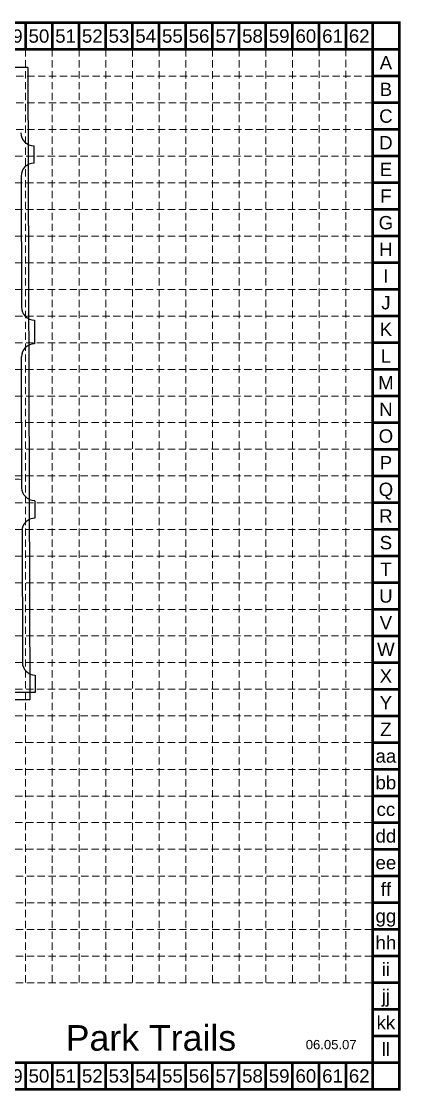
# Model space of a CAD drawing. Header units: inches. Extents: x 10366 to 13014, y 6273 to 7929.
# Drawn here: x 12427 to 13014, y 6273 to 7929 of the extents above; entities that cross this region are included whole.
import ezdxf
from ezdxf.enums import TextEntityAlignment as Align

# ---------------------------------------------------------------- set-up
doc = ezdxf.new("R2010")
doc.units = ezdxf.units.IN
doc.header["$MEASUREMENT"] = 0
doc.linetypes.add('HIDDEN', pattern=[0.375, 0.25, -0.125])
for name, color, linetype in [('1PVMT', 4, 'Continuous'), ('1ROW', 3, 'Continuous'), ('BASE', 7, 'Continuous'), ('grid', 254, 'HIDDEN')]:
    doc.layers.add(name, color=color, linetype=linetype)
doc.styles.get("Standard").update_dxf_attribs({"font": 'ARIAL.TTF'})

msp = doc.modelspace()

# ---------------------------------------------------------------- linework, layer by layer
at = {"color": 254, "const_width": 1.23}
msp.add_lwpolyline([(12408.4, 7220.4), (12427.9, 7220)], dxfattribs=at)
at = {"layer": '1PVMT', "color": 250, "ltscale": 0.5}
for p, q in [((12446.6, 7736.7), (12446.6, 7709.7)), ((12447.2, 7466.7), (12447.3, 7429.7)), ((12447.9, 7186.7), (12448, 7159.7)), ((12448.6, 6916.7), (12448.7, 6889.7))]:
    msp.add_line(p, q, dxfattribs=at)
at = {"layer": '1PVMT', "color": 250}
for p, q in [((12426.7, 7689.6), (12427.2, 7486.7)), ((12448.7, 6889.7), (12341.9, 6889.4))]:
    msp.add_line(p, q, dxfattribs=at)
for points in [[(12447.9, 7186.7, -0.414213), (12427.9, 7206.7), (12427.4, 7409.7)], [(12448, 7159.7), (12448, 7159.7, 0.414214), (12428.1, 7139.7), (12428.6, 6936.7, 0.414213), (12448.6, 6916.7)]]:
    msp.add_lwpolyline(points, format="xyb", dxfattribs=at)
for centre, start, end in [((12446.5, 7756.7), 180.1445, 270.1446), ((12446.7, 7689.7), 90.1446, 180.1445), ((12447.2, 7486.7), 180.1445, 270.1445), ((12447.4, 7409.7), 90.1445, 180.1445)]:
    msp.add_arc(centre, 20, start, end, dxfattribs=at)
at = {"layer": '1ROW', "color": 250, "ltscale": 0.5}
msp.add_line((12437.2, 7857.9), (12440.1, 6878.2), dxfattribs=at)
at = {"layer": '1ROW', "color": 250}
msp.add_line((12440.1, 6878.2), (12341.9, 6877.9), dxfattribs=at)
at = {"layer": '1ROW', "color": 250, "ltscale": 0.5}
msp.add_lwpolyline([(12437.2, 7857.9), (12387.2, 7857.7)], dxfattribs=at)
at = {"layer": 'BASE', "color": 9}
msp.add_line((12970.7, 7886), (12970.7, 6316.2), dxfattribs=at)
at = {"layer": 'BASE', "const_width": 4.13}
for points in [[(10368.1, 6274.9), (13012, 6274.9), (13012, 7927.3), (10368.1, 7927.3)], [(10409.4, 6316.2), (12970.7, 6316.2), (12970.7, 7886), (10409.4, 7886)]]:
    msp.add_lwpolyline(points, close=True, dxfattribs=at)
for points in [[(12433.6, 7886), (12433.6, 7927.3)], [(12474.9, 7886), (12474.9, 7927.3)], [(12516.3, 7886), (12516.3, 7927.3)], [(12557.6, 7886), (12557.6, 7927.3)], [(12598.9, 7886), (12598.9, 7927.3)], [(12640.2, 7886), (12640.2, 7927.3)], [(12681.5, 7886), (12681.5, 7927.3)], [(12722.8, 7886), (12722.8, 7927.3)], [(12764.1, 7886), (12764.1, 7927.3)], [(12805.4, 7886), (12805.4, 7927.3)], [(12846.7, 7886), (12846.7, 7927.3)], [(12888, 7886), (12888, 7927.3)], [(12929.4, 7886), (12929.4, 7927.3)], [(12970.7, 7886), (12970.7, 7927.3)], [(13012, 7886), (13012, 7927.3)], [(13012, 7886), (12970.7, 7886)], [(13012, 7844.7), (12970.7, 7844.7)], [(13012, 7803.4), (12970.7, 7803.4)], [(13012, 7762.1), (12970.7, 7762.1)], [(13012, 7720.8), (12970.7, 7720.8)], [(13012, 7679.5), (12970.7, 7679.5)], [(13012, 7638.2), (12970.7, 7638.2)], [(13012, 7596.8), (12970.7, 7596.8)], [(13012, 7555.5), (12970.7, 7555.5)], [(13012, 7514.2), (12970.7, 7514.2)], [(13012, 7472.9), (12970.7, 7472.9)], [(13012, 7431.6), (12970.7, 7431.6)], [(13012, 7390.3), (12970.7, 7390.3)], [(13012, 7349), (12970.7, 7349)], [(13012, 7307.7), (12970.7, 7307.7)], [(13012, 7266.4), (12970.7, 7266.4)], [(13012, 7225.1), (12970.7, 7225.1)], [(13012, 7183.7), (12970.7, 7183.7)], [(13012, 7142.4), (12970.7, 7142.4)], [(13012, 7101.1), (12970.7, 7101.1)], [(13012, 7059.8), (12970.7, 7059.8)], [(13012, 7018.5), (12970.7, 7018.5)], [(13012, 6977.2), (12970.7, 6977.2)], [(13012, 6935.9), (12970.7, 6935.9)], [(13012, 6894.6), (12970.7, 6894.6)], [(13012, 6853.3), (12970.7, 6853.3)], [(13012, 6812), (12970.7, 6812)], [(13012, 6770.6), (12970.7, 6770.6)], [(13012, 6729.3), (12970.7, 6729.3)], [(13012, 6688), (12970.7, 6688)], [(13012, 6646.7), (12970.7, 6646.7)], [(13012, 6605.4), (12970.7, 6605.4)], [(13012, 6564.1), (12970.7, 6564.1)], [(13012, 6522.8), (12970.7, 6522.8)], [(13012, 6481.5), (12970.7, 6481.5)], [(13012, 6440.2), (12970.7, 6440.2)], [(13012, 6398.9), (12970.7, 6398.9)], [(13012, 6357.5), (12970.7, 6357.5)], [(12433.6, 6274.9), (12433.6, 6316.2)], [(12474.9, 6274.9), (12474.9, 6316.2)], [(12516.3, 6274.9), (12516.3, 6316.2)], [(12557.6, 6274.9), (12557.6, 6316.2)], [(12598.9, 6274.9), (12598.9, 6316.2)], [(12640.2, 6274.9), (12640.2, 6316.2)], [(12681.5, 6274.9), (12681.5, 6316.2)], [(12722.8, 6274.9), (12722.8, 6316.2)], [(12764.1, 6274.9), (12764.1, 6316.2)], [(12805.4, 6274.9), (12805.4, 6316.2)], [(12846.7, 6274.9), (12846.7, 6316.2)], [(12888, 6274.9), (12888, 6316.2)], [(12929.4, 6274.9), (12929.4, 6316.2)], [(13012, 6316.2), (12970.7, 6316.2)], [(12970.7, 6274.9), (12970.7, 6316.2)]]:
    msp.add_lwpolyline(points, dxfattribs=at)
at = {"layer": 'grid', "color": 252, "linetype": 'HIDDEN', "lineweight": 0, "ltscale": 45}
for p, q in [((12433.6, 7886), (12433.6, 6440)), ((12474.9, 7886), (12474.9, 6440)), ((12516.3, 7886), (12516.3, 6440)), ((12557.6, 7886), (12557.6, 6440)), ((12598.9, 7886), (12598.9, 6440)), ((12640.2, 7886), (12640.2, 6440)), ((12681.5, 7886), (12681.5, 6440)), ((12722.8, 7886), (12722.8, 6440)), ((12764.1, 7886), (12764.1, 6440)), ((12805.4, 7886), (12805.4, 6440)), ((12846.7, 7886), (12846.7, 6440)), ((12888, 7886.7), (12888, 6440)), ((12929.3, 7886.7), (12929.3, 6440)), ((10411, 7844.6), (12972.2, 7844.6)), ((10411, 7803.3), (12972.2, 7803.3)), ((10411, 7762), (12972.2, 7762)), ((10409.4, 7720.8), (12970.7, 7720.8)), ((10409.4, 7679.5), (12970.7, 7679.5)), ((10409.4, 7638.2), (12970.7, 7638.2)), ((10409.4, 7596.8), (12970.7, 7596.8)), ((10409.4, 7555.5), (12970.7, 7555.5)), ((10409.4, 7514.2), (12970.7, 7514.2)), ((10409.4, 7472.9), (12970.7, 7472.9)), ((10409.4, 7431.6), (12970.7, 7431.6)), ((10409.4, 7390.3), (12970.7, 7390.3)), ((10409.4, 7349), (12970.7, 7349)), ((10409.4, 7307.7), (12970.7, 7307.7)), ((10409.4, 7266.4), (12970.7, 7266.4)), ((10409.4, 7225.1), (12970.7, 7225.1)), ((10409.4, 7183.7), (12970.7, 7183.7)), ((10409.4, 7142.4), (12970.7, 7142.4)), ((10409.4, 7101.1), (12970.7, 7101.1)), ((10409.4, 7059.8), (12970.7, 7059.8)), ((10409.4, 7018.5), (12970.7, 7018.5)), ((10409.4, 6977.2), (12970.7, 6977.2)), ((10409.4, 6935.9), (12970.7, 6935.9)), ((10409.4, 6894.6), (12970.7, 6894.6)), ((10409.4, 6853.3), (12970.7, 6853.3)), ((10409.4, 6812), (12970.7, 6812)), ((10409.4, 6770.6), (12970.7, 6770.6)), ((10409.4, 6729.3), (12970.7, 6729.3)), ((10409.4, 6688), (12970.7, 6688)), ((10409.4, 6646.7), (12970.7, 6646.7)), ((10410.4, 6605.2), (12971.6, 6605.2)), ((10410.4, 6563.9), (12971.6, 6563.9)), ((10410.4, 6522.6), (12971.6, 6522.6)), ((10410.4, 6481.3), (12971.6, 6481.3)), ((10410.4, 6440), (12971.6, 6440))]:
    msp.add_line(p, q, dxfattribs=at)

# ---------------------------------------------------------------- texts
at = {"insert": (12495.7, 6374.3), "char_height": 1.322, "width": 850.931, "attachment_point": 1}
msp.add_mtext('{\\H29.9x;Park Trails}', dxfattribs=at)
at = {"layer": 'BASE'}
for s, height, p in [('49', 20.66, (12413, 7906.7)), ('50', 20.66, (12454.3, 7906.7)), ('51', 20.66, (12495.6, 7906.7)), ('52', 20.66, (12536.9, 7906.7)), ('53', 20.66, (12578.2, 7906.7)), ('54', 20.66, (12619.5, 7906.7)), ('55', 20.66, (12660.8, 7906.7)), ('56', 20.66, (12702.1, 7906.7)), ('57', 20.66, (12743.5, 7906.7)), ('58', 20.66, (12784.8, 7906.7)), ('59', 20.66, (12826.1, 7906.7)), ('60', 20.66, (12867.4, 7906.7)), ('61', 20.66, (12908.7, 7906.7)), ('62', 20.66, (12950, 7906.7)), ('A', 20.7, (12991.3, 7865.4)), ('B', 20.7, (12991.3, 7824.1)), ('C', 20.7, (12991.3, 7782.7)), ('D', 20.7, (12991.3, 7741.4)), ('E', 20.7, (12991.3, 7700.1)), ('F', 20.7, (12991.3, 7658.8)), ('G', 20.7, (12991.3, 7617.5)), ('H', 20.7, (12991.3, 7576.2)), ('I', 20.7, (12991.3, 7534.9)), ('J', 20.7, (12991.3, 7493.6)), ('K', 20.7, (12991.3, 7452.3)), ('L', 20.7, (12991.3, 7411)), ('M', 20.7, (12991.3, 7369.6)), ('N', 20.7, (12991.3, 7328.3)), ('O', 20.7, (12991.3, 7287)), ('P', 20.7, (12991.3, 7245.7)), ('Q', 20.7, (12991.3, 7204.4)), ('R', 20.7, (12991.3, 7163.1)), ('S', 20.7, (12991.3, 7121.8)), ('T', 20.7, (12991.3, 7080.5)), ('U', 20.7, (12991.3, 7039.2)), ('V', 20.7, (12991.3, 6997.9)), ('W', 20.7, (12991.3, 6956.5)), ('X', 20.7, (12991.3, 6915.2)), ('Y', 20.7, (12991.3, 6873.9)), ('Z', 20.7, (12991.3, 6832.6)), ('aa', 20.66, (12991.3, 6791.3)), ('bb', 20.66, (12991.3, 6750)), ('cc', 20.66, (12991.3, 6708.7)), ('dd', 20.66, (12991.3, 6667.4)), ('ee', 20.66, (12991.3, 6626.1)), ('ff', 20.66, (12991.3, 6584.8)), ('gg', 20.66, (12991.3, 6543.4)), ('hh', 20.66, (12991.3, 6502.1)), ('ii', 20.66, (12991.3, 6460.8)), ('jj', 20.66, (12991.3, 6419.5)), ('kk', 20.66, (12991.3, 6378.2)), ('ll', 20.66, (12991.3, 6336.9)), ('49', 20.66, (12413, 6295.6)), ('50', 20.66, (12454.3, 6295.6)), ('51', 20.66, (12495.6, 6295.6)), ('52', 20.66, (12536.9, 6295.6)), ('53', 20.66, (12578.2, 6295.6)), ('54', 20.66, (12619.5, 6295.6)), ('55', 20.66, (12660.8, 6295.6)), ('56', 20.66, (12702.1, 6295.6)), ('57', 20.66, (12743.5, 6295.6)), ('58', 20.66, (12784.8, 6295.6)), ('59', 20.66, (12826.1, 6295.6)), ('60', 20.66, (12867.4, 6295.6)), ('61', 20.66, (12908.7, 6295.6)), ('62', 20.66, (12950, 6295.6))]:
    msp.add_text(s, height=height, dxfattribs=at).set_placement(p, align=Align.MIDDLE_CENTER)
msp.add_text('06.05.07', height=14.46, dxfattribs=at).set_placement((12906.6, 6336.9), align=Align.CENTER)

doc.saveas('drawing.dxf')
